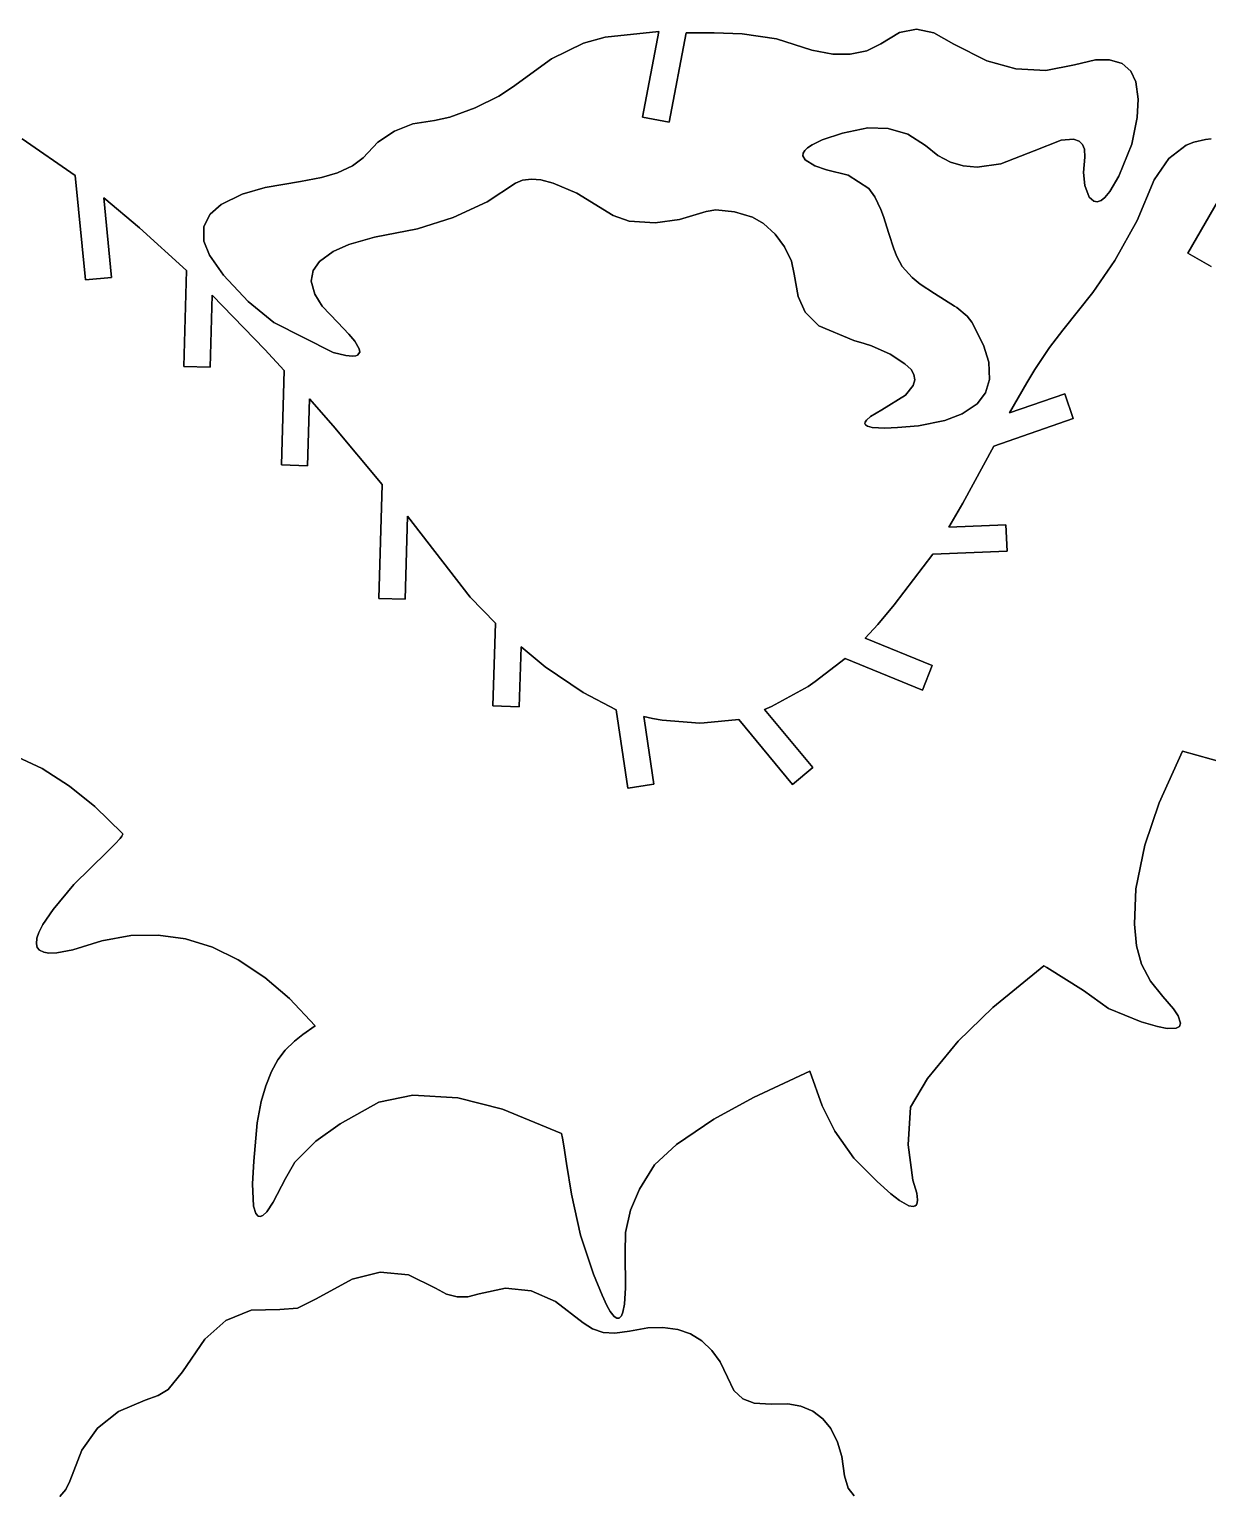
# Model space of a CAD drawing. Extents: x -1 to 600, y 1 to 926.
# Drawn here: x 304.2 to 427.4, y 145.9 to 299.1 of the extents above; entities that cross this region are included whole.
import ezdxf

# ---------------------------------------------------------------- set-up
doc = ezdxf.new("R2010")
doc.units = 0
doc.layers.add('EXPLORER_DEFAULT', color=253, linetype='CONTINUOUS')

# ---------------------------------------------------------------- blocks, each defined once
blk = doc.blocks.new('A_MODEL_SPACE')
at = {"layer": 'EXPLORER_DEFAULT'}
for p, q in [((370.007294, 298.900482), (364.386078, 298.2995)), ((364.386078, 298.2995), (370.007294, 298.900482)), ((368.298645, 289.93924), (370.007294, 298.900482)), ((370.007294, 298.900482), (368.298645, 289.93924)), ((396.945526, 299.131622), (395.169159, 298.793518)), ((395.169159, 298.793518), (396.945526, 299.131622)), ((398.730194, 298.776978), (396.945526, 299.131622)), ((396.945526, 299.131622), (398.730194, 298.776978)), ((362.100403, 297.690613), (358.768799, 296.02652)), ((358.768799, 296.02652), (362.100403, 297.690613)), ((364.386078, 298.2995), (362.100403, 297.690613)), ((362.100403, 297.690613), (364.386078, 298.2995)), ((372.855621, 298.749817), (371.086487, 289.414581)), ((371.086487, 289.414581), (372.855621, 298.749817)), ((375.764587, 298.759979), (372.855621, 298.749817)), ((372.855621, 298.749817), (375.764587, 298.759979)), ((378.704498, 298.642517), (375.764587, 298.759979)), ((375.764587, 298.759979), (378.704498, 298.642517)), ((382.280457, 298.119049), (378.704498, 298.642517)), ((378.704498, 298.642517), (382.280457, 298.119049)), ((385.997437, 296.941376), (382.280457, 298.119049)), ((382.280457, 298.119049), (385.997437, 296.941376)), ((393.220154, 297.624207), (391.727814, 296.896576)), ((391.727814, 296.896576), (393.220154, 297.624207)), ((395.169159, 298.793518), (393.220154, 297.624207)), ((393.220154, 297.624207), (395.169159, 298.793518)), ((400.832886, 297.560883), (398.730194, 298.776978)), ((398.730194, 298.776978), (400.832886, 297.560883)), ((404.27655, 295.837677), (400.832886, 297.560883)), ((400.832886, 297.560883), (404.27655, 295.837677)), ((358.768799, 296.02652), (354.701233, 293.07605)), ((354.701233, 293.07605), (358.768799, 296.02652)), ((388.202087, 296.53302), (385.997437, 296.941376)), ((385.997437, 296.941376), (388.202087, 296.53302)), ((389.992645, 296.524261), (388.202087, 296.53302)), ((388.202087, 296.53302), (389.992645, 296.524261)), ((391.727814, 296.896576), (389.992645, 296.524261)), ((389.992645, 296.524261), (391.727814, 296.896576)), ((407.315674, 294.986908), (404.27655, 295.837677)), ((404.27655, 295.837677), (407.315674, 294.986908)), ((415.665619, 295.931641), (413.462799, 295.419403)), ((413.462799, 295.419403), (415.665619, 295.931641)), ((417.113464, 295.955109), (415.665619, 295.931641)), ((415.665619, 295.931641), (417.113464, 295.955109)), ((418.434357, 295.538788), (417.113464, 295.955109)), ((417.113464, 295.955109), (418.434357, 295.538788)), ((410.445343, 294.833862), (407.315674, 294.986908)), ((407.315674, 294.986908), (410.445343, 294.833862)), ((413.462799, 295.419403), (410.445343, 294.833862)), ((410.445343, 294.833862), (413.462799, 295.419403)), ((419.329712, 294.751923), (418.434357, 295.538788)), ((418.434357, 295.538788), (419.329712, 294.751923)), ((419.856537, 293.641388), (419.329712, 294.751923)), ((419.329712, 294.751923), (419.856537, 293.641388)), ((354.701233, 293.07605), (353.280151, 292.142181)), ((353.280151, 292.142181), (354.701233, 293.07605)), ((420.111572, 291.809784), (419.856537, 293.641388)), ((419.856537, 293.641388), (420.111572, 291.809784)), ((353.280151, 292.142181), (350.7724, 290.922943)), ((350.7724, 290.922943), (353.280151, 292.142181)), ((419.996613, 289.920654), (420.111572, 291.809784)), ((420.111572, 291.809784), (419.996613, 289.920654)), ((348.156982, 289.955139), (346.547241, 289.592407)), ((346.547241, 289.592407), (348.156982, 289.955139)), ((350.7724, 290.922943), (348.156982, 289.955139)), ((348.156982, 289.955139), (350.7724, 290.922943)), ((371.086487, 289.414581), (368.298645, 289.93924)), ((368.298645, 289.93924), (371.086487, 289.414581)), ((419.459015, 287.128754), (419.996613, 289.920654)), ((419.996613, 289.920654), (419.459015, 287.128754)), ((342.342743, 288.48175), (340.625336, 287.319672)), ((340.625336, 287.319672), (342.342743, 288.48175)), ((344.276733, 289.232269), (342.342743, 288.48175)), ((342.342743, 288.48175), (344.276733, 289.232269)), ((346.547241, 289.592407), (344.276733, 289.232269)), ((344.276733, 289.232269), (346.547241, 289.592407)), ((387.083557, 287.564545), (389.18866, 288.28421)), ((389.18866, 288.28421), (387.083557, 287.564545)), ((389.18866, 288.28421), (391.831757, 288.816895)), ((391.831757, 288.816895), (389.18866, 288.28421)), ((391.831757, 288.816895), (393.979919, 288.762482)), ((393.979919, 288.762482), (391.831757, 288.816895)), ((393.979919, 288.762482), (396.019257, 288.151428)), ((396.019257, 288.151428), (393.979919, 288.762482)), ((396.019257, 288.151428), (397.86261, 286.971924)), ((397.86261, 286.971924), (396.019257, 288.151428)), ((308.980591, 283.826447), (303.438385, 287.679169)), ((303.438385, 287.679169), (308.980591, 283.826447)), ((340.625336, 287.319672), (339.063416, 285.676361)), ((339.063416, 285.676361), (340.625336, 287.319672)), ((385.259338, 286.47171), (385.52475, 286.726562)), ((385.52475, 286.726562), (385.259338, 286.47171)), ((385.52475, 286.726562), (386.015137, 287.05423)), ((386.015137, 287.05423), (385.52475, 286.726562)), ((386.015137, 287.05423), (387.083557, 287.564545)), ((387.083557, 287.564545), (386.015137, 287.05423)), ((397.86261, 286.971924), (399.17392, 285.916565)), ((399.17392, 285.916565), (397.86261, 286.971924)), ((409.221161, 286.410004), (412.058075, 287.529541)), ((412.058075, 287.529541), (409.221161, 286.410004)), ((412.058075, 287.529541), (413.339813, 287.639465)), ((413.339813, 287.639465), (412.058075, 287.529541)), ((413.339813, 287.639465), (413.931824, 287.445038)), ((413.931824, 287.445038), (413.339813, 287.639465)), ((413.931824, 287.445038), (414.302521, 287.093872)), ((414.302521, 287.093872), (413.931824, 287.445038)), ((414.302521, 287.093872), (414.49469, 286.600983)), ((414.49469, 286.600983), (414.302521, 287.093872)), ((414.49469, 286.600983), (414.53418, 285.774719)), ((414.53418, 285.774719), (414.49469, 286.600983)), ((418.100098, 283.760895), (419.459015, 287.128754)), ((419.459015, 287.128754), (418.100098, 283.760895)), ((425.128571, 286.997894), (423.319214, 285.614655)), ((423.319214, 285.614655), (425.128571, 286.997894)), ((425.93399, 287.326813), (425.128571, 286.997894)), ((425.128571, 286.997894), (425.93399, 287.326813)), ((427.142242, 287.612885), (425.93399, 287.326813)), ((425.93399, 287.326813), (427.142242, 287.612885)), ((427.756287, 287.693115), (427.142242, 287.612885)), ((427.142242, 287.612885), (427.756287, 287.693115)), ((339.063416, 285.676361), (337.94632, 284.859863)), ((337.94632, 284.859863), (339.063416, 285.676361)), ((385.057495, 285.910858), (385.084473, 286.167267)), ((385.084473, 286.167267), (385.057495, 285.910858)), ((385.293335, 285.483215), (385.057495, 285.910858)), ((385.057495, 285.910858), (385.293335, 285.483215)), ((385.084473, 286.167267), (385.259338, 286.47171)), ((385.259338, 286.47171), (385.084473, 286.167267)), ((386.315674, 284.854065), (385.293335, 285.483215)), ((385.293335, 285.483215), (386.315674, 284.854065)), ((399.17392, 285.916565), (400.49173, 285.225128)), ((400.49173, 285.225128), (399.17392, 285.916565)), ((400.49173, 285.225128), (401.827057, 284.841095)), ((401.827057, 284.841095), (400.49173, 285.225128)), ((403.289185, 284.715759), (405.762421, 285.073486)), ((405.762421, 285.073486), (403.289185, 284.715759)), ((405.762421, 285.073486), (409.221161, 286.410004)), ((409.221161, 286.410004), (405.762421, 285.073486)), ((414.53418, 285.774719), (414.408295, 284.14325)), ((414.408295, 284.14325), (414.53418, 285.774719)), ((423.319214, 285.614655), (421.799591, 283.384003)), ((421.799591, 283.384003), (423.319214, 285.614655)), ((425.289032, 275.715637), (431.376007, 286.258636)), ((431.376007, 286.258636), (425.289032, 275.715637)), ((310.02948, 272.927368), (308.980591, 283.826447)), ((308.980591, 283.826447), (310.02948, 272.927368)), ((334.71991, 283.62207), (332.511322, 283.231018)), ((332.511322, 283.231018), (334.71991, 283.62207)), ((336.385284, 284.12204), (334.71991, 283.62207)), ((334.71991, 283.62207), (336.385284, 284.12204)), ((337.94632, 284.859863), (336.385284, 284.12204)), ((336.385284, 284.12204), (337.94632, 284.859863)), ((387.524078, 284.428619), (386.315674, 284.854065)), ((386.315674, 284.854065), (387.524078, 284.428619)), ((389.789703, 283.883881), (387.524078, 284.428619)), ((387.524078, 284.428619), (389.789703, 283.883881)), ((391.950562, 282.482544), (389.789703, 283.883881)), ((389.789703, 283.883881), (391.950562, 282.482544)), ((401.827057, 284.841095), (403.289185, 284.715759)), ((403.289185, 284.715759), (401.827057, 284.841095)), ((414.408295, 284.14325), (414.539581, 282.78952)), ((414.539581, 282.78952), (414.408295, 284.14325)), ((417.155975, 282.157135), (418.100098, 283.760895)), ((418.100098, 283.760895), (417.155975, 282.157135)), ((328.832184, 282.583466), (326.432709, 281.885834)), ((326.432709, 281.885834), (328.832184, 282.583466)), ((332.511322, 283.231018), (328.832184, 282.583466)), ((328.832184, 282.583466), (332.511322, 283.231018)), ((352.049438, 281.101257), (355.005768, 283.044434)), ((355.005768, 283.044434), (352.049438, 281.101257)), ((355.005768, 283.044434), (355.737335, 283.347076)), ((355.737335, 283.347076), (355.005768, 283.044434)), ((355.737335, 283.347076), (356.692871, 283.463654)), ((356.692871, 283.463654), (355.737335, 283.347076)), ((356.692871, 283.463654), (357.666443, 283.373322)), ((357.666443, 283.373322), (356.692871, 283.463654)), ((357.666443, 283.373322), (358.957886, 283.041443)), ((358.957886, 283.041443), (357.666443, 283.373322)), ((358.957886, 283.041443), (361.407928, 281.987915)), ((361.407928, 281.987915), (358.957886, 283.041443)), ((392.582092, 281.602081), (391.950562, 282.482544)), ((391.950562, 282.482544), (392.582092, 281.602081)), ((414.539581, 282.78952), (414.990662, 281.562592)), ((414.990662, 281.562592), (414.539581, 282.78952)), ((416.623352, 281.539246), (417.155975, 282.157135)), ((417.155975, 282.157135), (416.623352, 281.539246)), ((421.799591, 283.384003), (419.988953, 279.145447)), ((419.988953, 279.145447), (421.799591, 283.384003)), ((315.709839, 278.376678), (311.966125, 281.510956)), ((311.966125, 281.510956), (315.709839, 278.376678)), ((311.966125, 281.510956), (312.766846, 273.190796)), ((312.766846, 273.190796), (311.966125, 281.510956)), ((324.223236, 280.815674), (323.068512, 279.804565)), ((323.068512, 279.804565), (324.223236, 280.815674)), ((326.432709, 281.885834), (324.223236, 280.815674)), ((324.223236, 280.815674), (326.432709, 281.885834)), ((348.494873, 279.447235), (352.049438, 281.101257)), ((352.049438, 281.101257), (348.494873, 279.447235)), ((361.407928, 281.987915), (365.221619, 279.672852)), ((365.221619, 279.672852), (361.407928, 281.987915)), ((393.215912, 280.296631), (392.582092, 281.602081)), ((392.582092, 281.602081), (393.215912, 280.296631)), ((414.990662, 281.562592), (415.464844, 281.147186)), ((415.464844, 281.147186), (414.990662, 281.562592)), ((415.464844, 281.147186), (415.80719, 281.102234)), ((415.80719, 281.102234), (415.464844, 281.147186)), ((415.80719, 281.102234), (416.224304, 281.23877)), ((416.224304, 281.23877), (415.80719, 281.102234)), ((416.224304, 281.23877), (416.623352, 281.539246)), ((416.623352, 281.539246), (416.224304, 281.23877)), ((323.068512, 279.804565), (322.424896, 278.494171)), ((322.424896, 278.494171), (323.068512, 279.804565)), ((344.74588, 278.263794), (348.494873, 279.447235)), ((348.494873, 279.447235), (344.74588, 278.263794)), ((365.221619, 279.672852), (366.899292, 279.050934)), ((366.899292, 279.050934), (365.221619, 279.672852)), ((366.899292, 279.050934), (369.601715, 278.889313)), ((369.601715, 278.889313), (366.899292, 279.050934)), ((369.601715, 278.889313), (372.150787, 279.242584)), ((372.150787, 279.242584), (369.601715, 278.889313)), ((372.150787, 279.242584), (374.947998, 280.072815)), ((374.947998, 280.072815), (372.150787, 279.242584)), ((374.947998, 280.072815), (375.966675, 280.251831)), ((375.966675, 280.251831), (374.947998, 280.072815)), ((375.966675, 280.251831), (377.910706, 280.039337)), ((377.910706, 280.039337), (375.966675, 280.251831)), ((377.910706, 280.039337), (379.774811, 279.471619)), ((379.774811, 279.471619), (377.910706, 280.039337)), ((379.774811, 279.471619), (380.921753, 278.819763)), ((380.921753, 278.819763), (379.774811, 279.471619)), ((393.488953, 279.541321), (393.215912, 280.296631)), ((393.215912, 280.296631), (393.488953, 279.541321)), ((394.03595, 277.776367), (393.488953, 279.541321)), ((393.488953, 279.541321), (394.03595, 277.776367)), ((419.988953, 279.145447), (417.655151, 274.955811)), ((417.655151, 274.955811), (419.988953, 279.145447)), ((320.623505, 273.905823), (315.709839, 278.376678)), ((315.709839, 278.376678), (320.623505, 273.905823)), ((322.424896, 278.494171), (322.418793, 276.987213)), ((322.418793, 276.987213), (322.424896, 278.494171)), ((340.250214, 277.383881), (344.74588, 278.263794)), ((344.74588, 278.263794), (340.250214, 277.383881)), ((380.921753, 278.819763), (382.159332, 277.691254)), ((382.159332, 277.691254), (380.921753, 278.819763)), ((382.159332, 277.691254), (383.137787, 276.397217)), ((383.137787, 276.397217), (382.159332, 277.691254)), ((394.550934, 276.160278), (394.03595, 277.776367)), ((394.03595, 277.776367), (394.550934, 276.160278)), ((322.418793, 276.987213), (322.996796, 275.507843)), ((322.996796, 275.507843), (322.418793, 276.987213)), ((334.506866, 274.84552), (335.926605, 275.882904)), ((335.926605, 275.882904), (334.506866, 274.84552)), ((335.926605, 275.882904), (337.580872, 276.614868)), ((337.580872, 276.614868), (335.926605, 275.882904)), ((337.580872, 276.614868), (340.250214, 277.383881)), ((340.250214, 277.383881), (337.580872, 276.614868)), ((383.137787, 276.397217), (383.855469, 274.892029)), ((383.855469, 274.892029), (383.137787, 276.397217)), ((394.86084, 275.37204), (394.550934, 276.160278)), ((394.550934, 276.160278), (394.86084, 275.37204)), ((322.996796, 275.507843), (324.483551, 273.433746)), ((324.483551, 273.433746), (322.996796, 275.507843)), ((333.84668, 273.893921), (334.506866, 274.84552)), ((334.506866, 274.84552), (333.84668, 273.893921)), ((383.855469, 274.892029), (384.146454, 273.508514)), ((384.146454, 273.508514), (383.855469, 274.892029)), ((395.434814, 274.324768), (394.86084, 275.37204)), ((394.86084, 275.37204), (395.434814, 274.324768)), ((417.655151, 274.955811), (415.361725, 271.592834)), ((415.361725, 271.592834), (417.655151, 274.955811)), ((427.740723, 274.308655), (425.289032, 275.715637)), ((425.289032, 275.715637), (427.740723, 274.308655)), ((312.766846, 273.190796), (310.02948, 272.927368)), ((310.02948, 272.927368), (312.766846, 273.190796)), ((320.329529, 263.87204), (320.623505, 273.905823)), ((320.623505, 273.905823), (320.329529, 263.87204)), ((324.483551, 273.433746), (327.049072, 270.672241)), ((327.049072, 270.672241), (324.483551, 273.433746)), ((333.656311, 272.782654), (333.84668, 273.893921)), ((333.84668, 273.893921), (333.656311, 272.782654)), ((384.146454, 273.508514), (384.563904, 271.200928)), ((384.563904, 271.200928), (384.146454, 273.508514)), ((396.463501, 273.186829), (395.434814, 274.324768)), ((395.434814, 274.324768), (396.463501, 273.186829)), ((397.327057, 272.489563), (396.463501, 273.186829)), ((396.463501, 273.186829), (397.327057, 272.489563)), ((323.298706, 271.313324), (323.078339, 263.791504)), ((323.078339, 263.791504), (323.298706, 271.313324)), ((328.812408, 265.628784), (323.298706, 271.313324)), ((323.298706, 271.313324), (328.812408, 265.628784)), ((334.010437, 271.416931), (333.656311, 272.782654)), ((333.656311, 272.782654), (334.010437, 271.416931)), ((334.798767, 270.164185), (334.010437, 271.416931)), ((334.010437, 271.416931), (334.798767, 270.164185)), ((398.810486, 271.493683), (397.327057, 272.489563)), ((397.327057, 272.489563), (398.810486, 271.493683)), ((400.90271, 270.180939), (398.810486, 271.493683)), ((398.810486, 271.493683), (400.90271, 270.180939)), ((415.361725, 271.592834), (412.244934, 267.652618)), ((412.244934, 267.652618), (415.361725, 271.592834)), ((327.049072, 270.672241), (329.743713, 268.466858)), ((329.743713, 268.466858), (327.049072, 270.672241)), ((336.417847, 268.451965), (334.798767, 270.164185)), ((334.798767, 270.164185), (336.417847, 268.451965)), ((384.563904, 271.200928), (385.28183, 269.549103)), ((385.28183, 269.549103), (384.563904, 271.200928)), ((401.143982, 270.020325), (400.90271, 270.180939)), ((400.90271, 270.180939), (401.143982, 270.020325)), ((402.220306, 269.127411), (401.143982, 270.020325)), ((401.143982, 270.020325), (402.220306, 269.127411)), ((329.743713, 268.466858), (335.941437, 265.339417)), ((335.941437, 265.339417), (329.743713, 268.466858)), ((337.586304, 267.25589), (336.417847, 268.451965)), ((336.417847, 268.451965), (337.586304, 267.25589)), ((385.28183, 269.549103), (386.733612, 268.116882)), ((386.733612, 268.116882), (385.28183, 269.549103)), ((402.706207, 268.494537), (402.220306, 269.127411)), ((402.220306, 269.127411), (402.706207, 268.494537)), ((403.942108, 266.082764), (402.706207, 268.494537)), ((402.706207, 268.494537), (403.942108, 266.082764)), ((338.198547, 266.514099), (337.586304, 267.25589)), ((337.586304, 267.25589), (338.198547, 266.514099)), ((386.733612, 268.116882), (390.36969, 266.58728)), ((390.36969, 266.58728), (386.733612, 268.116882)), ((412.244934, 267.652618), (410.855499, 265.869202)), ((410.855499, 265.869202), (412.244934, 267.652618)), ((330.813629, 263.45462), (328.812408, 265.628784)), ((328.812408, 265.628784), (330.813629, 263.45462)), ((335.941437, 265.339417), (337.276672, 265.02063)), ((337.276672, 265.02063), (335.941437, 265.339417)), ((338.664612, 265.711823), (338.198547, 266.514099)), ((338.198547, 266.514099), (338.664612, 265.711823)), ((338.494843, 265.056946), (338.712708, 265.349365)), ((338.712708, 265.349365), (338.494843, 265.056946)), ((338.712708, 265.349365), (338.664612, 265.711823)), ((338.664612, 265.711823), (338.712708, 265.349365)), ((390.36969, 266.58728), (391.478455, 266.269135)), ((391.478455, 266.269135), (390.36969, 266.58728)), ((391.478455, 266.269135), (392.213593, 266.030182)), ((392.213593, 266.030182), (391.478455, 266.269135)), ((392.213593, 266.030182), (394.191833, 265.157745)), ((394.191833, 265.157745), (392.213593, 266.030182)), ((394.191833, 265.157745), (395.697021, 264.147003)), ((395.697021, 264.147003), (394.191833, 265.157745)), ((404.48764, 264.307007), (403.942108, 266.082764)), ((403.942108, 266.082764), (404.48764, 264.307007)), ((410.855499, 265.869202), (409.303101, 263.556396)), ((409.303101, 263.556396), (410.855499, 265.869202)), ((323.078339, 263.791504), (320.329529, 263.87204)), ((320.329529, 263.87204), (323.078339, 263.791504)), ((337.276672, 265.02063), (337.960358, 264.957825)), ((337.960358, 264.957825), (337.276672, 265.02063)), ((337.960358, 264.957825), (338.299225, 264.989594)), ((338.299225, 264.989594), (337.960358, 264.957825)), ((338.299225, 264.989594), (338.494843, 265.056946)), ((338.494843, 265.056946), (338.299225, 264.989594)), ((395.697021, 264.147003), (396.358337, 263.544037)), ((396.358337, 263.544037), (395.697021, 264.147003)), ((404.569763, 262.5), (404.48764, 264.307007)), ((404.48764, 264.307007), (404.569763, 262.5)), ((330.523895, 253.565735), (330.813629, 263.45462)), ((330.813629, 263.45462), (330.523895, 253.565735)), ((396.358337, 263.544037), (396.665253, 263.03891)), ((396.665253, 263.03891), (396.358337, 263.544037)), ((396.753571, 262.474945), (396.591125, 261.86792)), ((396.591125, 261.86792), (396.753571, 262.474945)), ((396.665253, 263.03891), (396.753571, 262.474945)), ((396.753571, 262.474945), (396.665253, 263.03891)), ((404.156677, 261.108307), (404.569763, 262.5)), ((404.569763, 262.5), (404.156677, 261.108307)), ((408.456696, 262.155945), (406.656158, 259.015961)), ((406.656158, 259.015961), (408.456696, 262.155945)), ((409.303101, 263.556396), (408.456696, 262.155945)), ((408.456696, 262.155945), (409.303101, 263.556396)), ((395.781555, 260.879639), (393.315826, 259.337219)), ((393.315826, 259.337219), (395.781555, 260.879639)), ((396.591125, 261.86792), (395.781555, 260.879639)), ((395.781555, 260.879639), (396.591125, 261.86792)), ((403.269775, 259.953003), (404.156677, 261.108307)), ((404.156677, 261.108307), (403.269775, 259.953003)), ((406.656158, 259.015961), (412.425323, 261.023254)), ((412.425323, 261.023254), (406.656158, 259.015961)), ((412.425323, 261.023254), (413.329102, 258.425903)), ((413.329102, 258.425903), (412.425323, 261.023254)), ((333.477722, 260.482452), (333.272736, 253.485199)), ((333.272736, 253.485199), (333.477722, 260.482452)), ((335.927002, 257.667847), (333.477722, 260.482452)), ((333.477722, 260.482452), (335.927002, 257.667847)), ((393.315826, 259.337219), (392.124054, 258.631805)), ((392.124054, 258.631805), (393.315826, 259.337219)), ((401.713287, 258.898346), (403.269775, 259.953003)), ((403.269775, 259.953003), (401.713287, 258.898346)), ((341.071411, 251.508316), (335.927002, 257.667847)), ((335.927002, 257.667847), (341.071411, 251.508316)), ((391.554901, 258.036041), (391.536163, 257.890167)), ((391.536163, 257.890167), (391.554901, 258.036041)), ((391.536163, 257.890167), (391.601715, 257.762665)), ((391.601715, 257.762665), (391.536163, 257.890167)), ((391.700012, 258.262573), (391.554901, 258.036041)), ((391.554901, 258.036041), (391.700012, 258.262573)), ((391.601715, 257.762665), (391.801666, 257.627686)), ((391.801666, 257.627686), (391.601715, 257.762665)), ((392.124054, 258.631805), (391.700012, 258.262573)), ((391.700012, 258.262573), (392.124054, 258.631805)), ((391.801666, 257.627686), (392.297455, 257.497223)), ((392.297455, 257.497223), (391.801666, 257.627686)), ((392.297455, 257.497223), (393.62085, 257.432556)), ((393.62085, 257.432556), (392.297455, 257.497223)), ((393.62085, 257.432556), (394.95752, 257.484924)), ((394.95752, 257.484924), (393.62085, 257.432556)), ((394.95752, 257.484924), (397.157501, 257.677185)), ((397.157501, 257.677185), (394.95752, 257.484924)), ((397.157501, 257.677185), (399.909027, 258.221619)), ((399.909027, 258.221619), (397.157501, 257.677185)), ((399.909027, 258.221619), (401.713287, 258.898346)), ((401.713287, 258.898346), (399.909027, 258.221619)), ((413.329102, 258.425903), (405.013641, 255.532593)), ((405.013641, 255.532593), (413.329102, 258.425903)), ((405.013641, 255.532593), (401.763824, 249.563919)), ((401.763824, 249.563919), (405.013641, 255.532593)), ((333.272736, 253.485199), (330.523895, 253.565735)), ((330.523895, 253.565735), (333.272736, 253.485199)), ((340.722656, 239.605118), (341.071411, 251.508316)), ((341.071411, 251.508316), (340.722656, 239.605118)), ((401.763824, 249.563919), (400.303406, 247.051758)), ((400.303406, 247.051758), (401.763824, 249.563919)), ((343.725616, 248.198639), (343.471466, 239.524582)), ((343.471466, 239.524582), (343.725616, 248.198639)), ((350.248871, 239.736221), (343.725616, 248.198639)), ((343.725616, 248.198639), (350.248871, 239.736221)), ((400.303406, 247.051758), (406.278198, 247.313538)), ((406.278198, 247.313538), (400.303406, 247.051758)), ((406.278198, 247.313538), (406.39859, 244.566238)), ((406.39859, 244.566238), (406.278198, 247.313538)), ((398.650269, 244.2267), (394.613953, 238.933807)), ((394.613953, 238.933807), (398.650269, 244.2267)), ((406.39859, 244.566238), (398.650269, 244.2267)), ((398.650269, 244.2267), (406.39859, 244.566238)), ((343.471466, 239.524582), (340.722656, 239.605118)), ((340.722656, 239.605118), (343.471466, 239.524582)), ((352.903137, 237.02359), (350.248871, 239.736221)), ((350.248871, 239.736221), (352.903137, 237.02359)), ((394.613953, 238.933807), (392.893097, 236.874893)), ((392.893097, 236.874893), (394.613953, 238.933807)), ((352.649475, 228.366501), (352.903137, 237.02359)), ((352.903137, 237.02359), (352.649475, 228.366501)), ((392.893097, 236.874893), (391.554108, 235.435852)), ((391.554108, 235.435852), (392.893097, 236.874893)), ((355.581512, 234.539398), (355.398315, 228.285965)), ((355.398315, 228.285965), (355.581512, 234.539398)), ((358.110626, 232.466507), (355.581512, 234.539398)), ((355.581512, 234.539398), (358.110626, 232.466507)), ((391.554108, 235.435852), (398.579193, 232.583618)), ((398.579193, 232.583618), (391.554108, 235.435852)), ((389.474792, 233.323471), (386.344971, 230.924149)), ((386.344971, 230.924149), (389.474792, 233.323471)), ((397.544556, 230.031555), (389.474792, 233.323471)), ((389.474792, 233.323471), (397.544556, 230.031555)), ((362.069458, 229.75798), (358.110626, 232.466507)), ((358.110626, 232.466507), (362.069458, 229.75798)), ((398.579193, 232.583618), (397.544556, 230.031555)), ((397.544556, 230.031555), (398.579193, 232.583618)), ((385.613831, 230.406387), (381.768158, 228.297363)), ((381.768158, 228.297363), (385.613831, 230.406387)), ((386.344971, 230.924149), (385.613831, 230.406387)), ((385.613831, 230.406387), (386.344971, 230.924149)), ((355.398315, 228.285965), (352.649475, 228.366501)), ((352.649475, 228.366501), (355.398315, 228.285965)), ((365.537323, 227.972122), (362.069458, 229.75798)), ((362.069458, 229.75798), (365.537323, 227.972122)), ((366.763947, 219.779129), (365.537323, 227.972122)), ((365.537323, 227.972122), (366.763947, 219.779129)), ((369.325775, 227.061279), (368.424072, 227.269348)), ((368.424072, 227.269348), (369.325775, 227.061279)), ((368.424072, 227.269348), (368.490509, 226.819824)), ((368.490509, 226.819824), (368.424072, 227.269348)), ((370.351807, 226.864944), (369.325775, 227.061279)), ((369.325775, 227.061279), (370.351807, 226.864944)), ((374.273346, 226.580276), (370.351807, 226.864944)), ((370.351807, 226.864944), (374.273346, 226.580276)), ((378.372131, 226.94072), (374.723694, 226.606003)), ((374.723694, 226.606003), (378.372131, 226.94072)), ((383.983948, 220.137253), (378.372131, 226.94072)), ((378.372131, 226.94072), (383.983948, 220.137253)), ((381.768158, 228.297363), (381.046295, 227.993256)), ((381.046295, 227.993256), (381.768158, 228.297363)), ((381.046295, 227.993256), (386.105682, 221.92038)), ((386.105682, 221.92038), (381.046295, 227.993256)), ((368.490509, 226.819824), (369.483612, 220.18631)), ((369.483612, 220.18631), (368.490509, 226.819824)), ((374.723694, 226.606003), (374.273346, 226.580276)), ((374.273346, 226.580276), (374.723694, 226.606003)), ((302.918396, 223.038986), (305.528137, 221.809402)), ((305.528137, 221.809402), (302.918396, 223.038986)), ((422.30481, 218.215485), (424.745209, 223.629623)), ((424.745209, 223.629623), (422.30481, 218.215485)), ((424.745209, 223.629623), (429.240479, 222.386719)), ((429.240479, 222.386719), (424.745209, 223.629623)), ((305.528137, 221.809402), (308.374817, 219.986572)), ((308.374817, 219.986572), (305.528137, 221.809402)), ((386.105682, 221.92038), (383.983948, 220.137253)), ((383.983948, 220.137253), (386.105682, 221.92038)), ((308.374817, 219.986572), (311.011993, 217.857986)), ((311.011993, 217.857986), (308.374817, 219.986572)), ((366.780426, 219.781601), (366.763947, 219.779129)), ((366.763947, 219.779129), (366.780426, 219.781601)), ((366.784485, 219.754822), (366.780426, 219.781601)), ((366.780426, 219.781601), (366.784485, 219.754822)), ((369.215027, 220.146103), (366.784485, 219.754822)), ((366.784485, 219.754822), (369.215027, 220.146103)), ((369.483612, 220.18631), (369.215027, 220.146103)), ((369.215027, 220.146103), (369.483612, 220.18631)), ((311.011993, 217.857986), (313.916473, 215.036057)), ((313.916473, 215.036057), (311.011993, 217.857986)), ((420.810333, 213.789673), (422.30481, 218.215485)), ((422.30481, 218.215485), (420.810333, 213.789673)), ((313.840118, 214.741226), (313.660522, 214.508514)), ((313.660522, 214.508514), (313.840118, 214.741226)), ((313.93692, 214.954666), (313.840118, 214.741226)), ((313.840118, 214.741226), (313.93692, 214.954666)), ((313.916473, 215.036057), (313.93692, 214.954666)), ((313.93692, 214.954666), (313.916473, 215.036057)), ((312.311218, 213.097183), (308.837128, 209.698334)), ((308.837128, 209.698334), (312.311218, 213.097183)), ((313.153351, 213.952545), (312.311218, 213.097183)), ((312.311218, 213.097183), (313.153351, 213.952545)), ((313.660522, 214.508514), (313.153351, 213.952545)), ((313.153351, 213.952545), (313.660522, 214.508514)), ((419.882446, 209.234314), (420.810333, 213.789673)), ((420.810333, 213.789673), (419.882446, 209.234314)), ((308.837128, 209.698334), (306.653442, 207.070374)), ((306.653442, 207.070374), (308.837128, 209.698334)), ((419.725647, 205.556046), (419.882446, 209.234314)), ((419.882446, 209.234314), (419.725647, 205.556046)), ((306.653442, 207.070374), (305.594788, 205.497025)), ((305.594788, 205.497025), (306.653442, 207.070374)), ((305.594788, 205.497025), (305.164703, 204.654037)), ((305.164703, 204.654037), (305.594788, 205.497025)), ((419.918488, 203.292175), (419.725647, 205.556046)), ((419.725647, 205.556046), (419.918488, 203.292175)), ((304.96759, 204.078201), (304.906769, 203.491974)), ((304.906769, 203.491974), (304.96759, 204.078201)), ((305.164703, 204.654037), (304.96759, 204.078201)), ((304.96759, 204.078201), (305.164703, 204.654037)), ((311.771149, 203.802277), (314.787445, 204.339417)), ((314.787445, 204.339417), (311.771149, 203.802277)), ((314.787445, 204.339417), (317.655701, 204.399872)), ((317.655701, 204.399872), (314.787445, 204.339417)), ((317.655701, 204.399872), (320.494904, 203.998337)), ((320.494904, 203.998337), (317.655701, 204.399872)), ((320.494904, 203.998337), (323.333374, 203.118683)), ((323.333374, 203.118683), (320.494904, 203.998337)), ((304.906769, 203.491974), (305.003021, 203.113922)), ((305.003021, 203.113922), (304.906769, 203.491974)), ((305.003021, 203.113922), (305.249359, 202.821976)), ((305.249359, 202.821976), (305.003021, 203.113922)), ((305.249359, 202.821976), (305.70108, 202.604187)), ((305.70108, 202.604187), (305.249359, 202.821976)), ((305.70108, 202.604187), (306.220825, 202.523422)), ((306.220825, 202.523422), (305.70108, 202.604187)), ((306.220825, 202.523422), (307.061798, 202.548996)), ((307.061798, 202.548996), (306.220825, 202.523422)), ((307.061798, 202.548996), (308.72403, 202.852722)), ((308.72403, 202.852722), (307.061798, 202.548996)), ((308.72403, 202.852722), (311.771149, 203.802277)), ((311.771149, 203.802277), (308.72403, 202.852722)), ((323.333374, 203.118683), (326.013306, 201.819321)), ((326.013306, 201.819321), (323.333374, 203.118683)), ((420.462189, 201.356064), (419.918488, 203.292175)), ((419.918488, 203.292175), (420.462189, 201.356064)), ((326.013306, 201.819321), (328.804138, 199.958679)), ((328.804138, 199.958679), (326.013306, 201.819321)), ((404.923401, 196.819809), (410.234497, 201.199448)), ((410.234497, 201.199448), (404.923401, 196.819809)), ((410.234497, 201.199448), (410.565216, 200.997696)), ((410.565216, 200.997696), (410.234497, 201.199448)), ((410.565216, 200.997696), (414.386017, 198.61792)), ((414.386017, 198.61792), (410.565216, 200.997696)), ((421.386932, 199.57547), (420.462189, 201.356064)), ((420.462189, 201.356064), (421.386932, 199.57547)), ((328.804138, 199.958679), (331.358887, 197.77211)), ((331.358887, 197.77211), (328.804138, 199.958679)), ((422.705414, 197.962341), (421.386932, 199.57547)), ((421.386932, 199.57547), (422.705414, 197.962341)), ((331.358887, 197.77211), (334.068024, 194.919891)), ((334.068024, 194.919891), (331.358887, 197.77211)), ((414.386017, 198.61792), (416.992462, 196.713425)), ((416.992462, 196.713425), (414.386017, 198.61792)), ((423.792725, 196.69278), (422.705414, 197.962341)), ((422.705414, 197.962341), (423.792725, 196.69278)), ((401.283417, 193.293411), (404.923401, 196.819809)), ((404.923401, 196.819809), (401.283417, 193.293411)), ((416.992462, 196.713425), (420.415314, 195.32869)), ((420.415314, 195.32869), (416.992462, 196.713425)), ((424.280304, 195.956558), (423.792725, 196.69278)), ((423.792725, 196.69278), (424.280304, 195.956558)), ((334.068024, 194.919891), (332.757233, 194.014084)), ((332.757233, 194.014084), (334.068024, 194.919891)), ((420.415314, 195.32869), (422.147339, 194.823166)), ((422.147339, 194.823166), (420.415314, 195.32869)), ((422.147339, 194.823166), (423.135254, 194.639725)), ((423.135254, 194.639725), (422.147339, 194.823166)), ((423.135254, 194.639725), (424.083405, 194.659607)), ((424.083405, 194.659607), (423.135254, 194.639725)), ((424.083405, 194.659607), (424.423584, 194.849014)), ((424.423584, 194.849014), (424.083405, 194.659607)), ((424.5289, 195.197418), (424.280304, 195.956558)), ((424.280304, 195.956558), (424.5289, 195.197418)), ((424.423584, 194.849014), (424.5289, 195.197418)), ((424.5289, 195.197418), (424.423584, 194.849014)), ((331.883636, 193.306244), (330.933411, 192.34761)), ((330.933411, 192.34761), (331.883636, 193.306244)), ((332.757233, 194.014084), (331.883636, 193.306244)), ((331.883636, 193.306244), (332.757233, 194.014084)), ((398.073792, 189.407745), (401.283417, 193.293411)), ((401.283417, 193.293411), (398.073792, 189.407745)), ((330.933411, 192.34761), (330.16922, 191.339279)), ((330.16922, 191.339279), (330.933411, 192.34761)), ((329.494537, 190.134109), (328.888428, 188.622391)), ((328.888428, 188.622391), (329.494537, 190.134109)), ((330.16922, 191.339279), (329.494537, 190.134109)), ((329.494537, 190.134109), (330.16922, 191.339279)), ((379.899109, 187.429855), (385.780426, 190.158493)), ((385.780426, 190.158493), (379.899109, 187.429855)), ((385.780426, 190.158493), (387.063477, 186.555313)), ((387.063477, 186.555313), (385.780426, 190.158493)), ((328.888428, 188.622391), (328.427673, 186.979675)), ((328.427673, 186.979675), (328.888428, 188.622391)), ((396.302979, 186.39949), (398.073792, 189.407745)), ((398.073792, 189.407745), (396.302979, 186.39949)), ((328.427673, 186.979675), (328.005035, 184.758926)), ((328.005035, 184.758926), (328.427673, 186.979675)), ((340.707672, 186.93457), (344.263275, 187.664688)), ((344.263275, 187.664688), (340.707672, 186.93457)), ((344.263275, 187.664688), (348.993774, 187.389374)), ((348.993774, 187.389374), (344.263275, 187.664688)), ((348.993774, 187.389374), (353.65271, 186.18721)), ((353.65271, 186.18721), (348.993774, 187.389374)), ((375.749237, 185.148651), (379.899109, 187.429855)), ((379.899109, 187.429855), (375.749237, 185.148651)), ((336.689575, 184.664246), (340.707672, 186.93457)), ((340.707672, 186.93457), (336.689575, 184.664246)), ((353.65271, 186.18721), (359.827393, 183.630783)), ((359.827393, 183.630783), (353.65271, 186.18721)), ((387.063477, 186.555313), (388.384125, 183.891479)), ((388.384125, 183.891479), (387.063477, 186.555313)), ((396.059357, 182.473434), (396.302979, 186.39949)), ((396.302979, 186.39949), (396.059357, 182.473434)), ((328.005035, 184.758926), (327.631683, 180.741348)), ((327.631683, 180.741348), (328.005035, 184.758926)), ((334.137787, 182.836517), (336.689575, 184.664246)), ((336.689575, 184.664246), (334.137787, 182.836517)), ((371.854004, 182.492813), (375.749237, 185.148651)), ((375.749237, 185.148651), (371.854004, 182.492813)), ((331.949402, 180.654327), (334.137787, 182.836517)), ((334.137787, 182.836517), (331.949402, 180.654327)), ((359.827393, 183.630783), (359.934021, 183.166245)), ((359.934021, 183.166245), (359.827393, 183.630783)), ((359.934021, 183.166245), (360.066589, 182.366302)), ((360.066589, 182.366302), (359.934021, 183.166245)), ((369.52243, 180.367737), (371.854004, 182.492813)), ((371.854004, 182.492813), (369.52243, 180.367737)), ((388.384125, 183.891479), (390.365845, 181.074005)), ((390.365845, 181.074005), (388.384125, 183.891479)), ((396.547028, 178.783371), (396.059357, 182.473434)), ((396.059357, 182.473434), (396.547028, 178.783371)), ((360.066589, 182.366302), (360.325287, 180.495102)), ((360.325287, 180.495102), (360.066589, 182.366302)), ((390.365845, 181.074005), (392.822754, 178.613556)), ((392.822754, 178.613556), (390.365845, 181.074005)), ((327.631683, 180.741348), (327.523499, 178.376068)), ((327.523499, 178.376068), (327.631683, 180.741348)), ((330.940765, 178.948914), (331.949402, 180.654327)), ((331.949402, 180.654327), (330.940765, 178.948914)), ((360.325287, 180.495102), (360.869995, 177.312103)), ((360.869995, 177.312103), (360.325287, 180.495102)), ((367.962128, 177.822098), (369.52243, 180.367737)), ((369.52243, 180.367737), (367.962128, 177.822098)), ((327.523499, 178.376068), (327.628357, 176.03923)), ((327.628357, 176.03923), (327.523499, 178.376068)), ((329.667969, 176.448868), (330.940765, 178.948914)), ((330.940765, 178.948914), (329.667969, 176.448868)), ((367.022614, 175.612335), (367.962128, 177.822098)), ((367.962128, 177.822098), (367.022614, 175.612335)), ((392.822754, 178.613556), (394.266327, 177.331558)), ((394.266327, 177.331558), (392.822754, 178.613556)), ((396.950653, 177.404633), (396.547028, 178.783371)), ((396.547028, 178.783371), (396.950653, 177.404633)), ((328.991364, 175.471054), (329.667969, 176.448868)), ((329.667969, 176.448868), (328.991364, 175.471054)), ((360.869995, 177.312103), (361.790924, 173.007217)), ((361.790924, 173.007217), (360.869995, 177.312103)), ((394.266327, 177.331558), (395.171173, 176.639694)), ((395.171173, 176.639694), (394.266327, 177.331558)), ((395.171173, 176.639694), (396.13916, 176.092926)), ((396.13916, 176.092926), (395.171173, 176.639694)), ((396.922119, 176.199295), (396.999817, 176.388565)), ((396.999817, 176.388565), (396.922119, 176.199295)), ((397.033325, 176.724594), (396.950653, 177.404633)), ((396.950653, 177.404633), (397.033325, 176.724594)), ((396.999817, 176.388565), (397.033325, 176.724594)), ((397.033325, 176.724594), (396.999817, 176.388565)), ((327.628357, 176.03923), (327.852264, 175.280106)), ((327.852264, 175.280106), (327.628357, 176.03923)), ((327.852264, 175.280106), (328.085632, 175.015594)), ((328.085632, 175.015594), (327.852264, 175.280106)), ((328.085632, 175.015594), (328.320526, 174.964722)), ((328.320526, 174.964722), (328.085632, 175.015594)), ((328.320526, 174.964722), (328.571014, 175.07251)), ((328.571014, 175.07251), (328.320526, 174.964722)), ((328.571014, 175.07251), (328.991364, 175.471054)), ((328.991364, 175.471054), (328.571014, 175.07251)), ((366.499023, 173.286514), (367.022614, 175.612335)), ((367.022614, 175.612335), (366.499023, 173.286514)), ((396.13916, 176.092926), (396.574707, 176.01004)), ((396.574707, 176.01004), (396.13916, 176.092926)), ((396.574707, 176.01004), (396.780487, 176.067474)), ((396.780487, 176.067474), (396.574707, 176.01004)), ((396.780487, 176.067474), (396.922119, 176.199295)), ((396.922119, 176.199295), (396.780487, 176.067474)), ((366.474121, 171.170105), (366.499023, 173.286514)), ((366.499023, 173.286514), (366.474121, 171.170105)), ((361.790924, 173.007217), (363.176361, 168.923233)), ((363.176361, 168.923233), (361.790924, 173.007217)), ((366.516663, 167.522018), (366.474121, 171.170105)), ((366.474121, 171.170105), (366.516663, 167.522018)), ((340.857697, 169.133163), (337.911072, 168.402756)), ((337.911072, 168.402756), (340.857697, 169.133163)), ((343.811768, 168.848587), (340.857697, 169.133163)), ((340.857697, 169.133163), (343.811768, 168.848587)), ((346.624115, 167.462448), (343.811768, 168.848587)), ((343.811768, 168.848587), (346.624115, 167.462448)), ((363.176361, 168.923233), (364.050995, 166.72467)), ((364.050995, 166.72467), (363.176361, 168.923233)), ((337.911072, 168.402756), (334.177429, 166.340057)), ((334.177429, 166.340057), (337.911072, 168.402756)), ((347.801331, 166.83754), (346.624115, 167.462448)), ((346.624115, 167.462448), (347.801331, 166.83754)), ((353.955414, 167.472656), (351.205811, 166.882111)), ((351.205811, 166.882111), (353.955414, 167.472656)), ((356.653961, 167.178253), (353.955414, 167.472656)), ((353.955414, 167.472656), (356.653961, 167.178253)), ((359.181519, 166.078293), (356.653961, 167.178253)), ((356.653961, 167.178253), (359.181519, 166.078293)), ((366.392578, 165.806122), (366.516663, 167.522018)), ((366.516663, 167.522018), (366.392578, 165.806122)), ((334.177429, 166.340057), (332.20755, 165.370514)), ((332.20755, 165.370514), (334.177429, 166.340057)), ((348.894745, 166.554642), (347.801331, 166.83754)), ((347.801331, 166.83754), (348.894745, 166.554642)), ((350.020203, 166.562958), (348.894745, 166.554642)), ((348.894745, 166.554642), (350.020203, 166.562958)), ((351.205811, 166.882111), (350.020203, 166.562958)), ((350.020203, 166.562958), (351.205811, 166.882111)), ((362.090088, 163.850601), (359.181519, 166.078293)), ((359.181519, 166.078293), (362.090088, 163.850601)), ((364.050995, 166.72467), (364.555969, 165.655731)), ((364.555969, 165.655731), (364.050995, 166.72467)), ((364.555969, 165.655731), (364.908691, 165.039215)), ((364.908691, 165.039215), (364.555969, 165.655731)), ((366.231506, 164.966614), (366.392578, 165.806122)), ((366.392578, 165.806122), (366.231506, 164.966614)), ((324.716827, 164.075043), (322.513611, 162.133148)), ((322.513611, 162.133148), (324.716827, 164.075043)), ((327.371582, 165.163544), (324.716827, 164.075043)), ((324.716827, 164.075043), (327.371582, 165.163544)), ((330.351776, 165.249084), (327.371582, 165.163544)), ((327.371582, 165.163544), (330.351776, 165.249084)), ((332.20755, 165.370514), (330.351776, 165.249084)), ((330.351776, 165.249084), (332.20755, 165.370514)), ((364.908691, 165.039215), (365.335876, 164.49231)), ((365.335876, 164.49231), (364.908691, 165.039215)), ((365.335876, 164.49231), (365.584869, 164.32431)), ((365.584869, 164.32431), (365.335876, 164.49231)), ((365.584869, 164.32431), (365.831177, 164.337021)), ((365.831177, 164.337021), (365.584869, 164.32431)), ((365.831177, 164.337021), (366.079498, 164.579941)), ((366.079498, 164.579941), (365.831177, 164.337021)), ((366.079498, 164.579941), (366.231506, 164.966614)), ((366.231506, 164.966614), (366.079498, 164.579941)), ((363.056854, 163.202087), (362.090088, 163.850601)), ((362.090088, 163.850601), (363.056854, 163.202087)), ((364.188873, 162.83287), (363.056854, 163.202087)), ((363.056854, 163.202087), (364.188873, 162.83287)), ((365.390717, 162.757065), (364.188873, 162.83287)), ((364.188873, 162.83287), (365.390717, 162.757065)), ((366.91333, 162.977615), (365.390717, 162.757065)), ((365.390717, 162.757065), (366.91333, 162.977615)), ((368.832367, 163.309692), (366.91333, 162.977615)), ((366.91333, 162.977615), (368.832367, 163.309692)), ((370.414856, 163.359085), (368.832367, 163.309692)), ((368.832367, 163.309692), (370.414856, 163.359085)), ((371.973389, 163.141861), (370.414856, 163.359085)), ((370.414856, 163.359085), (371.973389, 163.141861)), ((373.289673, 162.68335), (371.973389, 163.141861)), ((371.973389, 163.141861), (373.289673, 162.68335)), ((374.476929, 161.958527), (373.289673, 162.68335)), ((373.289673, 162.68335), (374.476929, 161.958527)), ((322.513611, 162.133148), (320.205109, 158.70491)), ((320.205109, 158.70491), (322.513611, 162.133148)), ((375.537781, 160.950378), (374.476929, 161.958527)), ((374.476929, 161.958527), (375.537781, 160.950378)), ((376.389374, 159.749969), (375.537781, 160.950378)), ((375.537781, 160.950378), (376.389374, 159.749969)), ((377.159119, 158.160187), (376.389374, 159.749969)), ((376.389374, 159.749969), (377.159119, 158.160187)), ((320.205109, 158.70491), (318.694275, 156.865616)), ((318.694275, 156.865616), (320.205109, 158.70491)), ((377.836365, 156.770508), (377.159119, 158.160187)), ((377.159119, 158.160187), (377.836365, 156.770508)), ((318.694275, 156.865616), (317.659515, 156.247192)), ((317.659515, 156.247192), (318.694275, 156.865616)), ((378.764648, 155.90274), (377.836365, 156.770508)), ((377.836365, 156.770508), (378.764648, 155.90274)), ((316.293884, 155.759308), (313.486755, 154.580994)), ((313.486755, 154.580994), (316.293884, 155.759308)), ((317.659515, 156.247192), (316.293884, 155.759308)), ((316.293884, 155.759308), (317.659515, 156.247192)), ((379.965698, 155.440399), (378.764648, 155.90274)), ((378.764648, 155.90274), (379.965698, 155.440399)), ((381.733765, 155.34996), (379.965698, 155.440399)), ((379.965698, 155.440399), (381.733765, 155.34996)), ((383.468658, 155.372849), (381.733765, 155.34996)), ((381.733765, 155.34996), (383.468658, 155.372849)), ((384.835297, 155.133057), (383.468658, 155.372849)), ((383.468658, 155.372849), (384.835297, 155.133057)), ((386.102234, 154.598831), (384.835297, 155.133057)), ((384.835297, 155.133057), (386.102234, 154.598831)), ((313.486755, 154.580994), (311.2966, 152.821899)), ((311.2966, 152.821899), (313.486755, 154.580994)), ((387.147278, 153.807648), (386.102234, 154.598831)), ((386.102234, 154.598831), (387.147278, 153.807648)), ((387.972687, 152.78093), (387.147278, 153.807648)), ((387.147278, 153.807648), (387.972687, 152.78093)), ((311.2966, 152.821899), (309.666443, 150.511612)), ((309.666443, 150.511612), (311.2966, 152.821899)), ((388.669708, 151.373734), (387.972687, 152.78093)), ((387.972687, 152.78093), (388.669708, 151.373734)), ((309.666443, 150.511612), (308.407257, 147.273773)), ((308.407257, 147.273773), (309.666443, 150.511612)), ((389.111267, 149.852097), (388.669708, 151.373734)), ((388.669708, 151.373734), (389.111267, 149.852097)), ((389.402618, 147.831299), (389.111267, 149.852097)), ((389.111267, 149.852097), (389.402618, 147.831299)), ((308.407257, 147.273773), (307.980835, 146.424973)), ((307.980835, 146.424973), (308.407257, 147.273773)), ((389.772003, 146.563568), (389.402618, 147.831299)), ((389.402618, 147.831299), (389.772003, 146.563568)), ((307.980835, 146.424973), (307.356476, 145.684021)), ((307.356476, 145.684021), (307.980835, 146.424973)), ((390.412781, 145.739365), (389.772003, 146.563568)), ((389.772003, 146.563568), (390.412781, 145.739365))]:
    blk.add_line(p, q, dxfattribs=at)

msp = doc.modelspace()

# ---------------------------------------------------------------- block references
at = {"layer": 'EXPLORER_DEFAULT'}
msp.add_blockref('A_MODEL_SPACE', (0, 0), dxfattribs=at)

doc.saveas('drawing.dxf')
